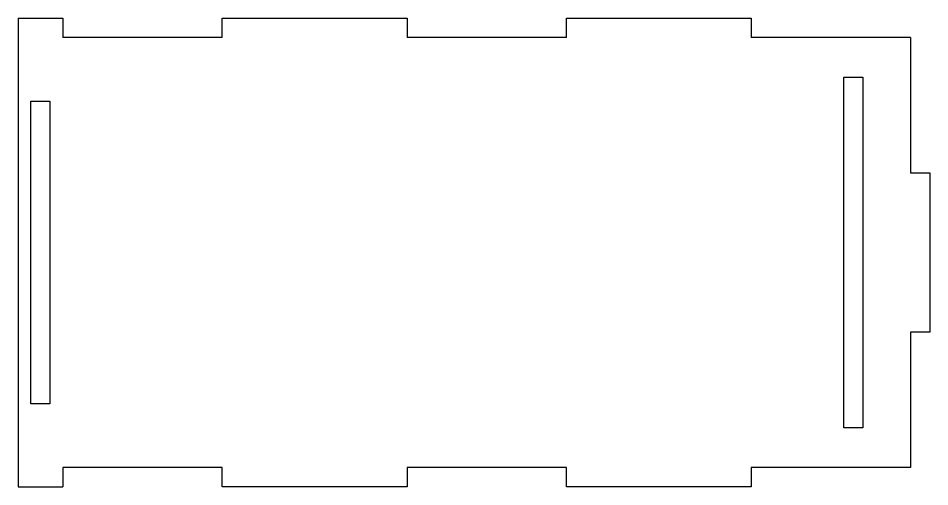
# Model space of a CAD drawing. Extents: x 0 to 436, y 0 to 625.
# Drawn here: x 149.9 to 435.9, y 0.1 to 147.1 of the extents above; entities that cross this region are included whole.
import ezdxf

# ---------------------------------------------------------------- set-up
doc = ezdxf.new("R2010")
doc.units = 0
doc.layers.add('Capa_1', color=7, linetype='CONTINUOUS')

msp = doc.modelspace()

# ---------------------------------------------------------------- linework, layer by layer
at = {"layer": 'Capa_1', "color": 7}
for p, q in [((149.850675, 147.128805), (149.850675, 0.128797)), ((149.850675, 147.128805), (163.850676, 147.128805)), ((163.850676, 147.128805), (163.850676, 141.128803)), ((213.850674, 141.128803), (213.850674, 147.128805)), ((213.850674, 147.128805), (271.850675, 147.128805)), ((271.850675, 147.128805), (271.850675, 141.128803)), ((321.850675, 141.128803), (321.850675, 147.128805)), ((321.850675, 147.128805), (379.850675, 147.128805)), ((379.850675, 147.128805), (379.850675, 141.128803)), ((213.850674, 141.128803), (163.850676, 141.128803)), ((321.850675, 141.128803), (271.850675, 141.128803)), ((429.850674, 141.128803), (379.850675, 141.128803)), ((429.850674, 141.128803), (429.850674, 98.628803)), ((408.900675, 18.628802), (408.900675, 128.628802)), ((408.900675, 128.628802), (414.850676, 128.628802)), ((414.850676, 128.628802), (414.850676, 18.628802)), ((153.850676, 26.128801), (153.850676, 121.128803)), ((153.850676, 121.128803), (159.800674, 121.128803)), ((159.800674, 121.128803), (159.800674, 26.128801)), ((429.850674, 98.628803), (435.850673, 98.628803)), ((435.850673, 98.628803), (435.850673, 48.628799)), ((435.850673, 48.628799), (429.850674, 48.628799)), ((429.850674, 48.628799), (429.850674, 6.128813)), ((159.800674, 26.128801), (153.850676, 26.128801)), ((414.850676, 18.628802), (408.900675, 18.628802)), ((213.850674, 6.128813), (163.850676, 6.128813)), ((163.850676, 6.128813), (163.850676, 0.128797)), ((213.850674, 0.128797), (213.850674, 6.128813)), ((321.850675, 6.128813), (271.850675, 6.128813)), ((271.850675, 6.128813), (271.850675, 0.128797)), ((321.850675, 0.128797), (321.850675, 6.128813)), ((429.850674, 6.128813), (379.850675, 6.128813)), ((379.850675, 6.128813), (379.850675, 0.128797)), ((149.850675, 0.128797), (163.850676, 0.128797)), ((271.850675, 0.128797), (213.850674, 0.128797)), ((379.850675, 0.128797), (321.850675, 0.128797))]:
    msp.add_line(p, q, dxfattribs=at)

doc.saveas('drawing.dxf')
